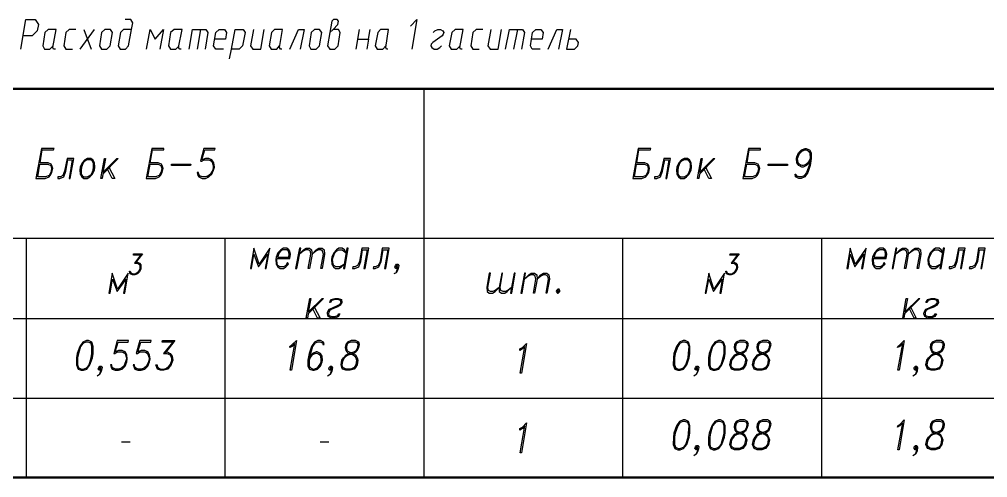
# Model space of a CAD drawing. Header units: millimetres. Extents: x 4241 to 6572, y 870 to 1291.
# Drawn here: x 5787.9 to 5885.3, y 1187.5 to 1233.6 of the extents above; entities that cross this region are included whole.
import ezdxf

# ---------------------------------------------------------------- set-up
doc = ezdxf.new("R2010")
doc.units = ezdxf.units.MM
doc.layers.add('PDF _0', color=7, linetype='Continuous')

msp = doc.modelspace()

# ---------------------------------------------------------------- linework, layer by layer
at = {"layer": 'PDF _0', "lineweight": 25}
for points in [[(5788.0763, 1230.6305), (5788.5843, 1233.6363), (5789.5157, 1233.6363), (5789.8543, 1233.1283), (5789.7273, 1232.4932), (5789.2193, 1231.9852), (5788.288, 1231.9852)], [(5799.2103, 1232.6202), (5798.406, 1232.6202), (5798.1096, 1232.3239), (5797.8556, 1230.9692), (5798.0673, 1230.6305), (5798.6176, 1230.6305), (5798.914, 1230.9692), (5799.2103, 1232.6202), (5799.3373, 1233.2976), (5799.1257, 1233.6363), (5798.5753, 1233.6363)], [(5819.15, 1232.3239), (5818.9384, 1230.9692), (5819.15, 1230.6305), (5819.658, 1230.6305), (5819.9967, 1230.9692), (5820.2084, 1232.3239), (5820.0391, 1232.6202), (5819.4887, 1232.6202), (5819.9544, 1233.1283), (5820.0391, 1233.4669), (5819.9121, 1233.6363), (5819.531, 1233.6363), (5819.3617, 1233.4669), (5819.15, 1232.3239), (5819.4887, 1232.6202)], [(5827.2783, 1232.9589), (5827.9133, 1233.6363), (5827.4053, 1230.6305)], [(5791.5477, 1230.6305), (5791.3784, 1230.6305), (5791.2937, 1230.7998), (5791.6324, 1232.6202), (5790.828, 1232.6202), (5790.4894, 1232.3239), (5790.2777, 1230.9692), (5790.447, 1230.6305), (5790.9974, 1230.6305), (5791.3361, 1230.9692)], [(5793.6221, 1232.6202), (5792.9448, 1232.6202), (5792.6061, 1232.3239), (5792.3944, 1230.9692), (5792.6061, 1230.6305), (5793.2835, 1230.6305)], [(5794.0455, 1230.6305), (5795.4849, 1232.6202)], [(5794.4265, 1232.6202), (5795.1462, 1230.6305)], [(5800.7344, 1230.6305), (5801.0731, 1232.6202), (5801.5811, 1231.6465), (5802.4278, 1232.6202), (5802.0468, 1230.6305)], [(5804.2058, 1230.6305), (5804.0788, 1230.6305), (5803.9518, 1230.7998), (5804.2905, 1232.6202), (5803.4862, 1232.6202), (5803.1475, 1232.3239), (5802.9358, 1230.9692), (5803.1475, 1230.6305), (5803.6555, 1230.6305), (5803.9942, 1230.9692)], [(5805.0102, 1230.6305), (5805.3489, 1232.6202), (5806.1532, 1232.6202), (5805.8146, 1230.6305)], [(5806.1532, 1232.6202), (5806.7036, 1232.6202), (5806.8729, 1232.3239), (5806.6189, 1230.6305)], [(5808.4817, 1230.6305), (5807.6773, 1230.6305), (5807.4656, 1230.9692), (5807.6773, 1232.3239), (5808.016, 1232.6202), (5808.5663, 1232.6202), (5808.778, 1232.3239), (5808.651, 1231.6465), (5807.5926, 1231.6465)], [(5809.0743, 1229.6568), (5809.286, 1230.6305), (5809.6247, 1232.6202), (5810.4291, 1232.6202), (5810.6407, 1232.3239), (5810.3867, 1230.9692), (5810.048, 1230.6305), (5809.286, 1230.6305)], [(5811.4874, 1232.6202), (5811.1911, 1230.9692), (5811.4028, 1230.6305), (5812.2071, 1230.6305), (5812.5458, 1232.6202)], [(5814.3239, 1230.6305), (5814.1969, 1230.6305), (5814.1122, 1230.7998), (5814.4085, 1232.6202), (5813.6042, 1232.6202), (5813.3078, 1232.3239), (5813.0538, 1230.9692), (5813.2655, 1230.6305), (5813.8158, 1230.6305), (5814.1122, 1230.9692)], [(5815.1282, 1230.6305), (5816.0173, 1232.6202), (5816.5676, 1232.6202), (5816.1866, 1230.6305)], [(5821.8171, 1230.6305), (5822.1558, 1232.6202)], [(5821.9865, 1231.6465), (5823.0448, 1231.6465), (5823.2142, 1232.6202)], [(5824.9922, 1230.6305), (5824.8652, 1230.6305), (5824.7806, 1230.7998), (5825.0769, 1232.6202), (5824.2725, 1232.6202), (5823.9762, 1232.3239), (5823.7222, 1230.9692), (5823.9339, 1230.6305), (5824.4842, 1230.6305), (5824.7806, 1230.9692)], [(5829.5644, 1232.3239), (5829.7337, 1232.4932), (5830.0301, 1232.6202), (5830.2841, 1232.6202), (5830.5381, 1232.4932), (5830.6228, 1232.3239), (5830.5804, 1232.1546), (5830.4534, 1231.9852), (5829.5221, 1231.3079), (5829.3527, 1231.1385), (5829.3104, 1230.9692), (5829.4374, 1230.7998), (5829.6491, 1230.6305), (5829.9454, 1230.6305), (5830.2417, 1230.7998), (5830.4111, 1230.9692)], [(5832.4855, 1230.6305), (5832.3161, 1230.6305), (5832.2315, 1230.7998), (5832.5702, 1232.6202), (5831.7658, 1232.6202), (5831.4271, 1232.3239), (5831.1731, 1230.9692), (5831.3848, 1230.6305), (5831.9351, 1230.6305), (5832.2738, 1230.9692)], [(5834.5599, 1232.6202), (5833.8825, 1232.6202), (5833.5439, 1232.3239), (5833.3322, 1230.9692), (5833.5439, 1230.6305), (5834.1789, 1230.6305)], [(5835.3643, 1232.6202), (5835.0679, 1230.9692), (5835.2796, 1230.6305), (5836.0839, 1230.6305), (5836.4226, 1232.6202)], [(5836.846, 1230.6305), (5837.227, 1232.6202), (5838.0313, 1232.6202), (5837.6503, 1230.6305)], [(5838.0313, 1232.6202), (5838.5394, 1232.6202), (5838.751, 1232.3239), (5838.4547, 1230.6305)], [(5840.3174, 1230.6305), (5839.5131, 1230.6305), (5839.3437, 1230.9692), (5839.5554, 1232.3239), (5839.8941, 1232.6202), (5840.4021, 1232.6202), (5840.6138, 1232.3239), (5840.5291, 1231.6465), (5839.4284, 1231.6465)], [(5841.1218, 1230.6305), (5842.0108, 1232.6202), (5842.5612, 1232.6202), (5842.1802, 1230.6305)], [(5843.3655, 1232.6202), (5842.9845, 1230.6305), (5843.7889, 1230.6305), (5844.1276, 1230.9692), (5844.1699, 1231.3079), (5843.9582, 1231.6465), (5843.1962, 1231.6465)], [(5823.0448, 1231.6465), (5822.8755, 1230.6305)], [(5807.3386, 1218.3534), (5807.0423, 1217.9301), (5806.6613, 1217.8031), (5806.3226, 1217.8031), (5806.0262, 1217.9301), (5805.9416, 1218.2264), (5805.8146, 1218.2264), (5805.8992, 1217.9301), (5805.9839, 1217.8031), (5806.3226, 1217.6337), (5806.6613, 1217.6337), (5806.9999, 1217.8031), (5807.2963, 1218.0571), (5807.4656, 1218.4804), (5807.5503, 1218.7768), (5807.508, 1219.2001), (5807.2963, 1219.4965), (5806.9999, 1219.6235), (5806.6613, 1219.6235), (5806.2802, 1219.4965), (5806.5766, 1220.5125), (5807.5926, 1220.5125), (5807.635, 1220.6395), (5806.4919, 1220.6395), (5806.1532, 1219.3694), (5806.2802, 1219.3694), (5806.5343, 1219.4965), (5806.9576, 1219.4965), (5807.2963, 1219.3694), (5807.4233, 1218.9461)], [(5867.4117, 1219.2001), (5867.1154, 1218.9461), (5866.7767, 1218.7768), (5866.6497, 1218.7768), (5866.3533, 1218.9461), (5866.1417, 1219.2001), (5866.0993, 1219.6235), (5866.1417, 1219.7928), (5866.311, 1220.2161), (5866.6073, 1220.5125), (5866.9884, 1220.6395), (5867.073, 1220.6395), (5867.4117, 1220.5125), (5867.581, 1220.2161), (5867.581, 1219.6235), (5867.4964, 1218.9461), (5867.2424, 1218.2264), (5866.946, 1217.8031), (5866.565, 1217.6337), (5866.3533, 1217.6337), (5866.0146, 1217.8031), (5865.9723, 1218.0571), (5866.057, 1218.0571), (5866.1417, 1217.8031)], [(5866.565, 1218.9461), (5866.2687, 1219.2001), (5866.2263, 1219.6235), (5866.2687, 1219.7928), (5866.438, 1220.2161), (5866.819, 1220.5125)], [(5866.2687, 1219.9198), (5866.565, 1220.3431), (5866.946, 1220.5125), (5867.073, 1220.5125), (5867.3694, 1220.3431), (5867.5387, 1219.9198)], [(5867.2, 1220.5125), (5867.454, 1220.2161), (5867.4964, 1219.6235), (5867.3694, 1218.9461), (5867.1154, 1218.2264), (5866.819, 1217.8031)], [(5867.4964, 1219.6235), (5867.2847, 1219.2001), (5866.9037, 1218.9461)], [(5796.9243, 1218.7768), (5797.5169, 1217.6337), (5797.2629, 1217.6337), (5796.7549, 1218.6498)], [(5807.0846, 1219.4965), (5807.381, 1219.2001), (5807.4233, 1218.7768), (5807.381, 1218.4804), (5807.1693, 1218.0571), (5806.7883, 1217.8031)], [(5856.955, 1218.7768), (5857.5477, 1217.6337), (5857.2937, 1217.6337), (5856.7857, 1218.6498)], [(5867.454, 1219.4965), (5867.1577, 1219.0731), (5866.7767, 1218.9461), (5866.692, 1218.9461), (5866.3533, 1219.0731), (5866.184, 1219.4965)], [(5806.1956, 1217.8031), (5805.9416, 1218.0571)], [(5866.946, 1217.9301), (5866.6073, 1217.8031), (5866.3533, 1217.8031), (5866.057, 1217.9301)], [(5800.2264, 1209.9288), (5799.422, 1209.9288), (5799.422, 1210.0558), (5800.311, 1210.0558), (5799.5913, 1209.1244)], [(5800.2264, 1210.0558), (5799.5067, 1209.1244), (5799.7607, 1209.1244), (5799.9724, 1209.0398), (5800.0994, 1208.7434)], [(5860.2148, 1209.9288), (5859.4104, 1209.9288), (5859.4528, 1210.0558), (5860.3418, 1210.0558), (5859.6221, 1209.1244)], [(5860.2571, 1210.0558), (5859.5374, 1209.1244), (5859.7491, 1209.1244), (5860.0031, 1209.0398), (5860.0878, 1208.7434)], [(5799.6337, 1209.2514), (5799.7607, 1209.2514), (5800.0147, 1209.1244), (5800.1417, 1208.9551), (5800.1417, 1208.6587), (5800.1417, 1208.5317), (5800.0147, 1208.2354), (5799.803, 1208.0237), (5799.549, 1207.9391), (5799.295, 1207.9391), (5799.0833, 1208.0237), (5799.041, 1208.1507), (5798.9987, 1208.3201), (5799.0833, 1208.3201), (5799.1257, 1208.1507), (5799.3373, 1208.0237), (5799.549, 1208.0237), (5799.8454, 1208.1507), (5800.057, 1208.4471)], [(5799.8454, 1209.1244), (5800.057, 1208.9551), (5800.057, 1208.6587), (5800.057, 1208.5317), (5799.93, 1208.2354), (5799.6337, 1208.0237)], [(5825.8389, 1208.1507), (5826.0506, 1208.7434), (5825.9236, 1208.5741), (5825.7966, 1208.5741), (5825.7119, 1208.7434), (5825.7543, 1208.8704), (5825.8813, 1208.9974), (5826.0083, 1208.9974), (5826.0929, 1208.8704), (5826.0083, 1208.4471), (5825.8389, 1208.1507), (5825.5849, 1208.0237)], [(5859.6221, 1209.2514), (5859.7914, 1209.2514), (5860.0031, 1209.1244), (5860.1301, 1208.9551), (5860.1724, 1208.6587), (5860.1301, 1208.5317), (5860.0031, 1208.2354), (5859.7914, 1208.0237), (5859.5374, 1207.9391), (5859.3258, 1207.9391), (5859.0717, 1208.0237), (5859.0294, 1208.1507), (5858.9871, 1208.3201), (5859.0717, 1208.3201), (5859.1141, 1208.1507), (5859.3258, 1208.0237), (5859.5798, 1208.0237), (5859.8338, 1208.1507), (5860.0454, 1208.4471)], [(5859.8338, 1209.1244), (5860.0454, 1208.9551), (5860.0878, 1208.6587), (5860.0454, 1208.5317), (5859.9184, 1208.2354), (5859.6644, 1208.0237)], [(5799.2527, 1208.0237), (5799.041, 1208.2354)], [(5825.9236, 1208.5741), (5826.0083, 1208.4471)], [(5859.2411, 1208.0237), (5859.0294, 1208.2354)], [(5819.9121, 1203.7479), (5820.0814, 1204.0019), (5820.1661, 1204.0019), (5820.0391, 1203.7479), (5819.658, 1203.5786), (5819.3194, 1203.5786), (5818.9807, 1203.7479), (5818.9384, 1204.0019), (5818.9384, 1204.1713), (5819.1077, 1204.4676), (5819.3617, 1204.5946), (5819.9967, 1204.8909), (5820.2507, 1205.0179)], [(5819.404, 1205.4413), (5819.2347, 1205.145), (5819.15, 1205.145), (5819.277, 1205.4413), (5819.658, 1205.5683), (5819.9967, 1205.5683), (5820.3354, 1205.4413), (5820.3777, 1205.145), (5820.2084, 1204.8909), (5819.9544, 1204.7216), (5819.3617, 1204.4676), (5819.1077, 1204.2983)], [(5820.2931, 1205.3143), (5819.9967, 1205.4413), (5819.658, 1205.4413), (5819.277, 1205.3143)], [(5820.1237, 1204.8909), (5820.2931, 1205.145), (5820.2084, 1205.4413)], [(5879.9005, 1203.7479), (5880.0698, 1204.0019), (5880.1968, 1204.0019), (5880.0275, 1203.7479), (5879.6465, 1203.5786), (5879.3078, 1203.5786), (5879.0114, 1203.7479), (5878.9268, 1204.0019), (5878.9691, 1204.1713), (5879.1384, 1204.4676), (5879.3924, 1204.5946), (5879.9851, 1204.8909), (5880.2391, 1205.0179)], [(5879.3924, 1205.4413), (5879.2654, 1205.145), (5879.1384, 1205.145), (5879.3078, 1205.4413), (5879.6465, 1205.5683), (5879.9851, 1205.5683), (5880.3238, 1205.4413), (5880.4085, 1205.145), (5880.2391, 1204.8909), (5879.9851, 1204.7216), (5879.3501, 1204.4676), (5879.0961, 1204.2983)], [(5880.2815, 1205.3143), (5879.9851, 1205.4413), (5879.6465, 1205.4413), (5879.2654, 1205.3143)], [(5880.1121, 1204.8909), (5880.2815, 1205.145), (5880.1968, 1205.4413)], [(5817.5836, 1204.7216), (5818.1763, 1203.5786), (5817.9223, 1203.5786), (5817.4143, 1204.5946)], [(5819.2347, 1204.4676), (5819.0654, 1204.1713), (5819.023, 1204.0019), (5819.1077, 1203.7479)], [(5877.5721, 1204.7216), (5878.1647, 1203.5786), (5877.9531, 1203.5786), (5877.445, 1204.5946)], [(5879.2231, 1204.4676), (5879.0538, 1204.1713), (5879.0538, 1204.0019), (5879.0961, 1203.7479)], [(5819.023, 1203.8749), (5819.3194, 1203.7479), (5819.658, 1203.7479), (5820.0391, 1203.8749)], [(5879.0114, 1203.8749), (5879.3501, 1203.7479), (5879.6888, 1203.7479), (5880.0275, 1203.8749)], [(5794.4265, 1201.1655), (5794.0878, 1200.7421), (5793.8762, 1200.0224), (5793.7915, 1199.5991), (5793.7915, 1198.8794), (5793.9185, 1198.4561)], [(5795.1885, 1201.0385), (5794.8499, 1201.1655), (5794.6382, 1201.1655), (5794.2572, 1201.0385)], [(5794.6382, 1198.4561), (5794.9345, 1198.8794), (5795.1462, 1199.5991), (5795.2309, 1200.0224), (5795.2309, 1200.7421), (5795.1039, 1201.1655)], [(5798.6176, 1199.0487), (5798.3213, 1198.6254), (5797.9403, 1198.4561), (5797.6016, 1198.4561), (5797.2629, 1198.6254), (5797.2206, 1198.8794), (5797.0936, 1198.8794), (5797.1783, 1198.6254), (5797.2629, 1198.4561), (5797.5593, 1198.3291), (5797.898, 1198.3291), (5798.279, 1198.4561), (5798.5753, 1198.7524), (5798.7447, 1199.1757), (5798.787, 1199.4721), (5798.7447, 1199.8954), (5798.5753, 1200.1918), (5798.279, 1200.3188), (5797.898, 1200.3188), (5797.5593, 1200.1918), (5797.8556, 1201.1655), (5798.8717, 1201.1655), (5798.914, 1201.3348), (5797.771, 1201.3348), (5797.4323, 1200.0224), (5797.5169, 1200.0224), (5797.771, 1200.1918), (5798.2366, 1200.1918), (5798.5753, 1200.0224), (5798.7023, 1199.5991)], [(5800.9037, 1199.0487), (5800.6074, 1198.6254), (5800.2264, 1198.4561), (5799.8877, 1198.4561), (5799.549, 1198.6254), (5799.5067, 1198.8794), (5799.3797, 1198.8794), (5799.4643, 1198.6254), (5799.549, 1198.4561), (5799.8454, 1198.3291), (5800.184, 1198.3291), (5800.565, 1198.4561), (5800.8614, 1198.7524), (5801.0307, 1199.1757), (5801.0731, 1199.4721), (5801.0307, 1199.8954), (5800.8614, 1200.1918), (5800.565, 1200.3188), (5800.184, 1200.3188), (5799.8454, 1200.1918), (5800.1417, 1201.1655), (5801.1577, 1201.1655), (5801.2001, 1201.3348), (5800.057, 1201.3348), (5799.676, 1200.0224), (5799.803, 1200.0224), (5800.057, 1200.1918), (5800.5227, 1200.1918), (5800.8191, 1200.0224), (5800.9884, 1199.5991)], [(5803.4438, 1201.1655), (5802.3008, 1201.1655), (5802.3431, 1201.3348), (5803.5708, 1201.3348), (5802.5548, 1200.0224)], [(5803.4862, 1201.3348), (5802.4278, 1200.0224), (5802.7665, 1200.0224), (5803.1051, 1199.8954), (5803.2745, 1199.4721)], [(5818.4303, 1201.1655), (5818.4727, 1200.9115), (5818.5997, 1200.9115), (5818.515, 1201.1655), (5818.2187, 1201.3348), (5817.9647, 1201.3348), (5817.626, 1201.1655), (5817.3296, 1200.7421), (5817.0756, 1200.0224), (5816.9486, 1199.3451), (5816.9486, 1198.7524), (5817.118, 1198.4561), (5817.4566, 1198.3291), (5817.5836, 1198.3291), (5817.9223, 1198.4561), (5818.2187, 1198.7524), (5818.388, 1199.1757), (5818.4303, 1199.3451), (5818.388, 1199.7684), (5818.2187, 1200.0224), (5817.88, 1200.1918), (5817.7953, 1200.1918), (5817.4143, 1200.0224), (5817.118, 1199.7684)], [(5817.7106, 1201.1655), (5817.4143, 1200.7421), (5817.2026, 1200.0224), (5817.0756, 1199.3451), (5817.0756, 1198.7524), (5817.372, 1198.4561)], [(5818.515, 1201.0385), (5818.1763, 1201.1655), (5817.9647, 1201.1655), (5817.5836, 1201.0385)], [(5821.0551, 1201.1655), (5820.8858, 1200.9115), (5820.8434, 1200.6151), (5820.8858, 1200.3188), (5821.0974, 1200.1918), (5821.5208, 1200.0224), (5821.7324, 1199.8954), (5821.9018, 1199.5991), (5821.9865, 1199.3451), (5821.9018, 1198.8794), (5821.7324, 1198.6254), (5821.6054, 1198.4561), (5821.2244, 1198.3291), (5820.7587, 1198.3291), (5820.4624, 1198.4561), (5820.3777, 1198.6254), (5820.2931, 1198.8794), (5820.3777, 1199.3451), (5820.5471, 1199.5991), (5820.8011, 1199.8954), (5821.0551, 1200.0224), (5821.5631, 1200.1918), (5821.8171, 1200.3188), (5821.9865, 1200.6151), (5822.0288, 1200.9115), (5821.9441, 1201.1655)], [(5822.0288, 1201.0385), (5821.7324, 1201.1655), (5821.2668, 1201.1655), (5820.8858, 1201.0385)], [(5854.4572, 1201.1655), (5854.1609, 1200.7421), (5853.9069, 1200.0224), (5853.8222, 1199.5991), (5853.8222, 1198.8794), (5853.9916, 1198.4561)], [(5855.2193, 1201.0385), (5854.9229, 1201.1655), (5854.6689, 1201.1655), (5854.3302, 1201.0385)], [(5854.6689, 1198.4561), (5854.9653, 1198.8794), (5855.2193, 1199.5991), (5855.2616, 1200.0224), (5855.3039, 1200.7421), (5855.1346, 1201.1655)], [(5858.0134, 1201.1655), (5857.6747, 1200.7421), (5857.463, 1200.0224), (5857.3784, 1199.5991), (5857.3784, 1198.8794), (5857.5054, 1198.4561)], [(5858.7754, 1201.0385), (5858.4367, 1201.1655), (5858.225, 1201.1655), (5857.844, 1201.0385)], [(5858.1827, 1198.4561), (5858.5214, 1198.8794), (5858.7331, 1199.5991), (5858.8177, 1200.0224), (5858.8177, 1200.7421), (5858.6907, 1201.1655)], [(5860.1724, 1201.1655), (5860.0031, 1200.9115), (5859.9608, 1200.6151), (5860.0031, 1200.3188), (5860.2148, 1200.1918), (5860.6381, 1200.0224), (5860.8498, 1199.8954), (5861.0191, 1199.5991), (5861.1038, 1199.3451), (5861.0191, 1198.8794), (5860.8498, 1198.6254), (5860.7228, 1198.4561), (5860.3418, 1198.3291), (5859.8761, 1198.3291), (5859.5798, 1198.4561), (5859.4951, 1198.6254), (5859.4104, 1198.8794), (5859.4951, 1199.3451), (5859.6644, 1199.5991), (5859.9184, 1199.8954), (5860.1724, 1200.0224), (5860.6805, 1200.1918), (5860.9345, 1200.3188), (5861.1038, 1200.6151), (5861.1461, 1200.9115), (5861.0615, 1201.1655)], [(5861.1885, 1201.0385), (5860.8498, 1201.1655), (5860.3841, 1201.1655), (5860.0454, 1201.0385)], [(5862.4585, 1201.1655), (5862.2892, 1200.9115), (5862.2469, 1200.6151), (5862.2892, 1200.3188), (5862.5009, 1200.1918), (5862.9242, 1200.0224), (5863.1359, 1199.8954), (5863.3052, 1199.5991), (5863.3899, 1199.3451), (5863.3052, 1198.8794), (5863.1359, 1198.6254), (5863.0089, 1198.4561), (5862.6279, 1198.3291), (5862.1622, 1198.3291), (5861.8658, 1198.4561), (5861.7812, 1198.6254), (5861.6965, 1198.8794), (5861.7812, 1199.3451), (5861.9505, 1199.5991), (5862.2045, 1199.8954), (5862.4585, 1200.0224), (5862.9665, 1200.1918), (5863.2206, 1200.3188), (5863.3899, 1200.6151), (5863.4322, 1200.9115), (5863.3476, 1201.1655)], [(5863.4746, 1201.0385), (5863.1359, 1201.1655), (5862.6702, 1201.1655), (5862.3315, 1201.0385)], [(5879.9005, 1201.1655), (5879.7311, 1200.9115), (5879.6888, 1200.6151), (5879.7311, 1200.3188), (5879.9428, 1200.1918), (5880.3661, 1200.0224), (5880.5778, 1199.8954), (5880.7472, 1199.5991), (5880.8318, 1199.3451), (5880.7472, 1198.8794), (5880.5778, 1198.6254), (5880.4508, 1198.4561), (5880.0698, 1198.3291), (5879.6465, 1198.3291), (5879.3078, 1198.4561), (5879.2231, 1198.6254), (5879.1384, 1198.8794), (5879.2231, 1199.3451), (5879.3924, 1199.5991), (5879.6888, 1199.8954), (5879.9428, 1200.0224), (5880.4085, 1200.1918), (5880.6625, 1200.3188), (5880.8318, 1200.6151), (5880.8742, 1200.9115), (5880.8318, 1201.1655)], [(5880.9165, 1201.0385), (5880.5778, 1201.1655), (5880.1121, 1201.1655), (5879.7735, 1201.0385)], [(5798.3636, 1200.1918), (5798.66, 1199.8954), (5798.7023, 1199.4721), (5798.6176, 1199.1757), (5798.4483, 1198.7524), (5798.0673, 1198.4561)], [(5800.6497, 1200.1918), (5800.9461, 1199.8954), (5800.9884, 1199.4721), (5800.9037, 1199.1757), (5800.7344, 1198.7524), (5800.3534, 1198.4561)], [(5802.5971, 1200.1918), (5802.8088, 1200.1918), (5803.1051, 1200.0224), (5803.3168, 1199.7684), (5803.3591, 1199.3451), (5803.3168, 1199.1757), (5803.1475, 1198.7524), (5802.8511, 1198.4561), (5802.4701, 1198.3291), (5802.1314, 1198.3291), (5801.8351, 1198.4561), (5801.7504, 1198.6254), (5801.6658, 1198.8794), (5801.7928, 1198.8794), (5801.8351, 1198.6254), (5802.1738, 1198.4561), (5802.5124, 1198.4561), (5802.8935, 1198.6254), (5803.1898, 1199.0487)], [(5802.8935, 1200.0224), (5803.1898, 1199.7684), (5803.2321, 1199.3451), (5803.1898, 1199.1757), (5803.0205, 1198.7524), (5802.6395, 1198.4561)], [(5818.3457, 1199.4721), (5818.1763, 1199.8954), (5817.88, 1200.0224), (5817.753, 1200.0224), (5817.372, 1199.8954), (5817.0756, 1199.4721)], [(5817.626, 1200.0224), (5817.245, 1199.7684), (5817.0756, 1199.3451)], [(5817.7106, 1198.4561), (5818.0917, 1198.7524), (5818.3033, 1199.1757), (5818.3033, 1199.3451), (5818.261, 1199.7684), (5817.9647, 1200.0224)], [(5793.8338, 1198.6254), (5794.1725, 1198.4561), (5794.3842, 1198.4561), (5794.7652, 1198.6254)], [(5795.9929, 1197.9057), (5796.2046, 1198.4561), (5796.0776, 1198.3291), (5795.9506, 1198.3291), (5795.8659, 1198.4561), (5795.9082, 1198.6254), (5796.0352, 1198.7524), (5796.1622, 1198.7524), (5796.2469, 1198.6254), (5796.1622, 1198.202), (5795.9929, 1197.9057), (5795.7389, 1197.7364)], [(5796.0776, 1198.3291), (5796.1622, 1198.202)], [(5797.4746, 1198.4561), (5797.1783, 1198.7524)], [(5799.7607, 1198.4561), (5799.4643, 1198.7524)], [(5802.0468, 1198.4561), (5801.7504, 1198.7524)], [(5816.991, 1199.0487), (5817.1603, 1198.6254), (5817.499, 1198.4561), (5817.5836, 1198.4561), (5817.9647, 1198.6254), (5818.261, 1199.0487)], [(5819.1924, 1197.9057), (5819.404, 1198.4561), (5819.277, 1198.3291), (5819.15, 1198.3291), (5819.0654, 1198.4561), (5819.1077, 1198.6254), (5819.2347, 1198.7524), (5819.3617, 1198.7524), (5819.4464, 1198.6254), (5819.3617, 1198.202), (5819.1924, 1197.9057), (5818.9384, 1197.7364)], [(5819.277, 1198.3291), (5819.3617, 1198.202)], [(5820.3777, 1198.7524), (5820.6741, 1198.4561)], [(5821.3514, 1198.4561), (5821.7748, 1198.7524)], [(5853.8646, 1198.6254), (5854.2032, 1198.4561), (5854.4149, 1198.4561), (5854.7959, 1198.6254)], [(5856.0236, 1197.9057), (5856.2776, 1198.4561), (5856.1083, 1198.3291), (5856.0236, 1198.3291), (5855.8966, 1198.4561), (5855.939, 1198.6254), (5856.066, 1198.7524), (5856.193, 1198.7524), (5856.2776, 1198.6254), (5856.193, 1198.202), (5856.0236, 1197.9057), (5855.7696, 1197.7364)], [(5856.1083, 1198.3291), (5856.193, 1198.202)], [(5857.4207, 1198.6254), (5857.7594, 1198.4561), (5857.971, 1198.4561), (5858.3521, 1198.6254)], [(5859.4951, 1198.7524), (5859.7914, 1198.4561)], [(5860.4688, 1198.4561), (5860.8921, 1198.7524)], [(5861.7812, 1198.7524), (5862.0775, 1198.4561)], [(5862.7549, 1198.4561), (5863.1782, 1198.7524)], [(5878.0801, 1197.9057), (5878.2917, 1198.4561), (5878.1224, 1198.3291), (5878.0377, 1198.3291), (5877.9531, 1198.4561), (5877.9531, 1198.6254), (5878.0801, 1198.7524), (5878.2071, 1198.7524), (5878.2917, 1198.6254), (5878.2494, 1198.202), (5878.0801, 1197.9057), (5877.8261, 1197.7364)], [(5878.1224, 1198.3291), (5878.2494, 1198.202)], [(5879.2231, 1198.7524), (5879.5195, 1198.4561)], [(5880.2391, 1198.4561), (5880.6202, 1198.7524)], [(5854.4572, 1193.1642), (5854.1609, 1192.7409), (5853.9069, 1192.0212), (5853.8222, 1191.5978), (5853.8222, 1190.8781), (5853.9916, 1190.4548)], [(5855.2193, 1193.0372), (5854.9229, 1193.1642), (5854.6689, 1193.1642), (5854.3302, 1193.0372)], [(5854.6689, 1190.4548), (5854.9653, 1190.8781), (5855.2193, 1191.5978), (5855.2616, 1192.0212), (5855.3039, 1192.7409), (5855.1346, 1193.1642)], [(5858.0134, 1193.1642), (5857.6747, 1192.7409), (5857.463, 1192.0212), (5857.3784, 1191.5978), (5857.3784, 1190.8781), (5857.5054, 1190.4548)], [(5858.7754, 1193.0372), (5858.4367, 1193.1642), (5858.225, 1193.1642), (5857.844, 1193.0372)], [(5858.1827, 1190.4548), (5858.5214, 1190.8781), (5858.7331, 1191.5978), (5858.8177, 1192.0212), (5858.8177, 1192.7409), (5858.6907, 1193.1642)], [(5860.1724, 1193.1642), (5860.0031, 1192.9102), (5859.9608, 1192.6139), (5860.0031, 1192.3175), (5860.2148, 1192.1905), (5860.6381, 1192.0212), (5860.8498, 1191.8942), (5861.0191, 1191.5978), (5861.1038, 1191.3438), (5861.0191, 1190.8781), (5860.8498, 1190.6241), (5860.7228, 1190.4548), (5860.3418, 1190.3278), (5859.8761, 1190.3278), (5859.5798, 1190.4548), (5859.4951, 1190.6241), (5859.4104, 1190.8781), (5859.4951, 1191.3438), (5859.6644, 1191.5978), (5859.9184, 1191.8942), (5860.1724, 1192.0212), (5860.6805, 1192.1905), (5860.9345, 1192.3175), (5861.1038, 1192.6139), (5861.1461, 1192.9102), (5861.0615, 1193.1642)], [(5861.1885, 1193.0372), (5860.8498, 1193.1642), (5860.3841, 1193.1642), (5860.0454, 1193.0372)], [(5862.4585, 1193.1642), (5862.2892, 1192.9102), (5862.2469, 1192.6139), (5862.2892, 1192.3175), (5862.5009, 1192.1905), (5862.9242, 1192.0212), (5863.1359, 1191.8942), (5863.3052, 1191.5978), (5863.3899, 1191.3438), (5863.3052, 1190.8781), (5863.1359, 1190.6241), (5863.0089, 1190.4548), (5862.6279, 1190.3278), (5862.1622, 1190.3278), (5861.8658, 1190.4548), (5861.7812, 1190.6241), (5861.6965, 1190.8781), (5861.7812, 1191.3438), (5861.9505, 1191.5978), (5862.2045, 1191.8942), (5862.4585, 1192.0212), (5862.9665, 1192.1905), (5863.2206, 1192.3175), (5863.3899, 1192.6139), (5863.4322, 1192.9102), (5863.3476, 1193.1642)], [(5863.4746, 1193.0372), (5863.1359, 1193.1642), (5862.6702, 1193.1642), (5862.3315, 1193.0372)], [(5879.9005, 1193.1642), (5879.7311, 1192.9102), (5879.6888, 1192.6139), (5879.7311, 1192.3175), (5879.9428, 1192.1905), (5880.3661, 1192.0212), (5880.5778, 1191.8942), (5880.7472, 1191.5978), (5880.8318, 1191.3438), (5880.7472, 1190.8781), (5880.5778, 1190.6241), (5880.4508, 1190.4548), (5880.0698, 1190.3278), (5879.6465, 1190.3278), (5879.3078, 1190.4548), (5879.2231, 1190.6241), (5879.1384, 1190.8781), (5879.2231, 1191.3438), (5879.3924, 1191.5978), (5879.6888, 1191.8942), (5879.9428, 1192.0212), (5880.4085, 1192.1905), (5880.6625, 1192.3175), (5880.8318, 1192.6139), (5880.8742, 1192.9102), (5880.8318, 1193.1642)], [(5880.9165, 1193.0372), (5880.5778, 1193.1642), (5880.1121, 1193.1642), (5879.7735, 1193.0372)], [(5798.1943, 1191.1321), (5799.0833, 1191.1321)], [(5818.1763, 1191.1321), (5819.0654, 1191.1321)], [(5853.8646, 1190.6241), (5854.2032, 1190.4548), (5854.4149, 1190.4548), (5854.7959, 1190.6241)], [(5856.0236, 1189.9044), (5856.2776, 1190.4548), (5856.1083, 1190.3278), (5856.0236, 1190.3278), (5855.8966, 1190.4548), (5855.939, 1190.6241), (5856.066, 1190.7511), (5856.193, 1190.7511), (5856.2776, 1190.6241), (5856.193, 1190.2008), (5856.0236, 1189.9044), (5855.7696, 1189.7351)], [(5857.4207, 1190.6241), (5857.7594, 1190.4548), (5857.971, 1190.4548), (5858.3521, 1190.6241)], [(5859.4951, 1190.7511), (5859.7914, 1190.4548)], [(5860.4688, 1190.4548), (5860.8921, 1190.7511)], [(5861.7812, 1190.7511), (5862.0775, 1190.4548)], [(5862.7549, 1190.4548), (5863.1782, 1190.7511)], [(5878.0801, 1189.9044), (5878.2917, 1190.4548), (5878.1224, 1190.3278), (5878.0377, 1190.3278), (5877.9531, 1190.4548), (5877.9531, 1190.6241), (5878.0801, 1190.7511), (5878.2071, 1190.7511), (5878.2917, 1190.6241), (5878.2494, 1190.2008), (5878.0801, 1189.9044), (5877.8261, 1189.7351)], [(5879.2231, 1190.7511), (5879.5195, 1190.4548)], [(5880.2391, 1190.4548), (5880.6202, 1190.7511)], [(5856.1083, 1190.3278), (5856.193, 1190.2008)], [(5878.1224, 1190.3278), (5878.2494, 1190.2008)]]:
    msp.add_lwpolyline(points, dxfattribs=at)
for points in [[(5796.7126, 1230.6305), (5797.0513, 1230.9692), (5797.3053, 1232.3239), (5797.0936, 1232.6202), (5796.5432, 1232.6202), (5796.2046, 1232.3239), (5795.9929, 1230.9692), (5796.2046, 1230.6305)], [(5817.7953, 1230.6305), (5818.134, 1230.9692), (5818.3457, 1232.3239), (5818.134, 1232.6202), (5817.626, 1232.6202), (5817.2873, 1232.3239), (5817.0756, 1230.9692), (5817.245, 1230.6305)], [(5790.2354, 1220.5125), (5791.3784, 1220.5125), (5791.4207, 1220.6395), (5790.1507, 1220.6395), (5789.6003, 1217.6337), (5790.5317, 1217.6337), (5790.9127, 1217.8031), (5791.0397, 1217.9301), (5791.2091, 1218.2264), (5791.2937, 1218.6498), (5791.2091, 1218.9461), (5791.1244, 1219.0731), (5790.828, 1219.2001), (5790.0237, 1219.2001)], [(5801.3271, 1220.5125), (5802.4701, 1220.5125), (5802.4701, 1220.6395), (5801.2424, 1220.6395), (5800.6921, 1217.6337), (5801.6234, 1217.6337), (5802.0044, 1217.8031), (5802.1314, 1217.9301), (5802.3008, 1218.2264), (5802.3854, 1218.6498), (5802.3008, 1218.9461), (5802.2161, 1219.0731), (5801.8774, 1219.2001), (5801.0731, 1219.2001)], [(5850.2661, 1220.5125), (5851.4091, 1220.5125), (5851.4515, 1220.6395), (5850.1814, 1220.6395), (5849.6311, 1217.6337), (5850.5624, 1217.6337), (5850.9435, 1217.8031), (5851.0705, 1217.9301), (5851.2398, 1218.2264), (5851.3245, 1218.6498), (5851.2398, 1218.9461), (5851.1551, 1219.0731), (5850.8588, 1219.2001), (5850.0544, 1219.2001)], [(5861.3578, 1220.5125), (5862.5009, 1220.5125), (5862.5009, 1220.6395), (5861.2732, 1220.6395), (5860.7228, 1217.6337), (5861.6542, 1217.6337), (5862.0352, 1217.8031), (5862.1622, 1217.9301), (5862.3315, 1218.2264), (5862.4162, 1218.6498), (5862.3315, 1218.9461), (5862.2469, 1219.0731), (5861.9082, 1219.2001), (5861.1461, 1219.2001)], [(5792.9448, 1217.6337), (5793.0295, 1217.6337), (5793.4105, 1219.6235), (5792.7331, 1219.6235), (5792.4791, 1218.3534), (5792.3098, 1217.9301), (5792.0558, 1217.8031), (5791.8017, 1217.8031), (5791.8017, 1217.6337), (5792.0134, 1217.6337), (5792.3944, 1217.8031), (5792.6061, 1218.3534), (5792.8178, 1219.4965), (5793.2411, 1219.4965)], [(5794.7652, 1219.6235), (5794.5112, 1219.4965), (5794.2572, 1219.2001), (5794.0455, 1218.7768), (5794.0032, 1218.4804), (5794.0455, 1218.0571), (5794.2148, 1217.8031), (5794.4265, 1217.6337), (5794.7652, 1217.6337), (5795.0192, 1217.8031), (5795.2732, 1218.0571), (5795.4849, 1218.4804), (5795.5272, 1218.7768), (5795.4849, 1219.2001), (5795.3155, 1219.4965), (5795.1039, 1219.6235)], [(5796.3316, 1218.2264), (5797.7286, 1219.6235), (5797.8556, 1219.6235), (5796.3316, 1218.0571), (5796.2469, 1217.6337), (5796.1199, 1217.6337), (5796.5009, 1219.6235), (5796.5856, 1219.6235)], [(5852.9755, 1217.6337), (5853.0602, 1217.6337), (5853.4412, 1219.6235), (5852.7639, 1219.6235), (5852.5098, 1218.3534), (5852.3405, 1217.9301), (5852.0865, 1217.8031), (5851.8325, 1217.8031), (5851.8325, 1217.6337), (5852.0442, 1217.6337), (5852.4252, 1217.8031), (5852.6369, 1218.3534), (5852.8485, 1219.4965), (5853.2719, 1219.4965)], [(5854.7959, 1219.6235), (5854.5419, 1219.4965), (5854.2879, 1219.2001), (5854.0762, 1218.7768), (5854.0339, 1218.4804), (5854.0762, 1218.0571), (5854.2456, 1217.8031), (5854.4572, 1217.6337), (5854.7959, 1217.6337), (5855.0499, 1217.8031), (5855.3039, 1218.0571), (5855.5156, 1218.4804), (5855.558, 1218.7768), (5855.5156, 1219.2001), (5855.3463, 1219.4965), (5855.1346, 1219.6235)], [(5856.3623, 1218.2264), (5857.7594, 1219.6235), (5857.8864, 1219.6235), (5856.3623, 1218.0571), (5856.2776, 1217.6337), (5856.1506, 1217.6337), (5856.5317, 1219.6235), (5856.6163, 1219.6235)], [(5789.9813, 1219.0731), (5790.7857, 1219.0731), (5791.0821, 1218.9461), (5791.1667, 1218.6498), (5791.0821, 1218.2264), (5790.9127, 1217.9301), (5790.574, 1217.8031), (5789.7697, 1217.8031)], [(5794.7652, 1219.4965), (5794.5112, 1219.3694), (5794.3418, 1219.2001), (5794.1725, 1218.7768), (5794.1302, 1218.4804), (5794.1302, 1218.0571), (5794.2572, 1217.9301), (5794.4265, 1217.8031), (5794.7652, 1217.8031), (5795.0192, 1217.9301), (5795.1885, 1218.0571), (5795.3579, 1218.4804), (5795.4002, 1218.7768), (5795.4002, 1219.2001), (5795.2732, 1219.3694), (5795.1039, 1219.4965)], [(5801.0731, 1219.0731), (5801.8774, 1219.0731), (5802.1738, 1218.9461), (5802.2584, 1218.6498), (5802.1738, 1218.2264), (5802.0044, 1217.9301), (5801.6234, 1217.8031), (5800.8614, 1217.8031)], [(5805.1372, 1218.9461), (5803.2321, 1218.9461), (5803.2321, 1219.0731), (5805.1795, 1219.0731)], [(5850.0121, 1219.0731), (5850.8165, 1219.0731), (5851.1128, 1218.9461), (5851.1975, 1218.6498), (5851.1128, 1218.2264), (5850.9435, 1217.9301), (5850.6048, 1217.8031), (5849.8004, 1217.8031)], [(5854.7959, 1219.4965), (5854.5419, 1219.3694), (5854.3726, 1219.2001), (5854.2032, 1218.7768), (5854.1609, 1218.4804), (5854.1609, 1218.0571), (5854.2879, 1217.9301), (5854.4572, 1217.8031), (5854.7959, 1217.8031), (5855.0499, 1217.9301), (5855.2193, 1218.0571), (5855.3886, 1218.4804), (5855.4309, 1218.7768), (5855.4309, 1219.2001), (5855.3039, 1219.3694), (5855.1346, 1219.4965)], [(5861.1038, 1219.0731), (5861.9082, 1219.0731), (5862.2045, 1218.9461), (5862.2892, 1218.6498), (5862.2045, 1218.2264), (5862.0352, 1217.9301), (5861.6542, 1217.8031), (5860.8921, 1217.8031)], [(5865.2103, 1218.9461), (5863.2629, 1218.9461), (5863.2629, 1219.0731), (5865.2103, 1219.0731)], [(5811.1911, 1208.5741), (5811.2758, 1208.5741), (5811.5298, 1210.0135), (5811.9954, 1208.7434), (5812.9268, 1210.0135), (5812.6728, 1208.5741), (5812.7575, 1208.5741), (5813.1385, 1210.6061), (5812.0378, 1208.9974), (5811.5298, 1210.6061)], [(5813.8582, 1209.5901), (5815.1282, 1209.5901), (5815.2129, 1210.0135), (5815.1282, 1210.3098), (5815.0436, 1210.4368), (5814.8319, 1210.6061), (5814.4932, 1210.6061), (5814.2392, 1210.4368), (5813.9428, 1210.1405), (5813.7735, 1209.7171), (5813.7312, 1209.4631), (5813.7735, 1208.9974), (5813.9428, 1208.7434), (5814.1545, 1208.5741), (5814.4932, 1208.5741), (5814.7472, 1208.7434), (5815.0012, 1208.9974), (5814.9165, 1209.1668), (5814.7472, 1208.8704), (5814.4932, 1208.7434), (5814.1545, 1208.7434), (5813.9428, 1208.8704), (5813.8582, 1208.9974), (5813.8158, 1209.4631)], [(5815.0436, 1209.7171), (5815.0859, 1210.0135), (5815.0012, 1210.3098), (5814.8319, 1210.4368), (5814.4509, 1210.4368), (5814.1969, 1210.3098), (5814.0699, 1210.1405), (5813.9005, 1209.7171)], [(5815.8479, 1208.5741), (5816.2289, 1210.6061), (5816.1019, 1210.6061), (5815.7209, 1208.5741)], [(5817.118, 1208.5741), (5816.991, 1208.5741), (5817.245, 1210.0135), (5817.2026, 1210.3098), (5816.991, 1210.4368), (5816.7369, 1210.4368), (5816.4829, 1210.3098), (5816.1019, 1210.0135), (5816.5253, 1210.4368), (5816.7793, 1210.6061), (5817.118, 1210.6061), (5817.3296, 1210.4368), (5817.372, 1210.0135)], [(5818.388, 1208.5741), (5818.261, 1208.5741), (5818.515, 1210.0135), (5818.4303, 1210.3098), (5818.261, 1210.4368), (5818.007, 1210.4368), (5817.753, 1210.3098), (5817.372, 1210.0135), (5817.7953, 1210.4368), (5818.0493, 1210.6061), (5818.388, 1210.6061), (5818.5997, 1210.4368), (5818.642, 1210.0135)], [(5820.6317, 1208.9974), (5820.1237, 1208.7434), (5819.785, 1208.7434), (5819.5734, 1208.8704), (5819.4887, 1208.9974), (5819.4464, 1209.4631), (5819.4887, 1209.7171), (5819.658, 1210.1405), (5819.8274, 1210.3098), (5820.0814, 1210.4368), (5820.4201, 1210.4368), (5820.8011, 1210.1405), (5820.6317, 1210.4368), (5820.4201, 1210.6061), (5820.0814, 1210.6061), (5819.8274, 1210.4368), (5819.5734, 1210.1405), (5819.3617, 1209.7171), (5819.3194, 1209.4631), (5819.3617, 1208.9974), (5819.531, 1208.7434), (5819.7427, 1208.5741), (5820.0814, 1208.5741), (5820.3354, 1208.7434)], [(5820.6741, 1208.5741), (5821.0128, 1210.6061), (5820.8858, 1210.6061), (5820.5471, 1208.5741)], [(5822.5791, 1208.5741), (5822.7061, 1208.5741), (5823.0872, 1210.6061), (5822.3675, 1210.6061), (5822.1558, 1209.2938), (5821.9441, 1208.8704), (5821.6901, 1208.7434), (5821.4784, 1208.7434), (5821.4361, 1208.5741), (5821.6901, 1208.5741), (5822.0711, 1208.7434), (5822.2828, 1209.2938), (5822.4521, 1210.4368), (5822.9178, 1210.4368)], [(5824.6536, 1208.5741), (5824.7806, 1208.5741), (5825.1192, 1210.6061), (5824.4419, 1210.6061), (5824.2302, 1209.2938), (5824.0185, 1208.8704), (5823.7645, 1208.7434), (5823.5528, 1208.7434), (5823.5105, 1208.5741), (5823.7222, 1208.5741), (5824.1032, 1208.7434), (5824.3149, 1209.2938), (5824.5265, 1210.4368), (5824.9922, 1210.4368)], [(5871.1795, 1208.5741), (5871.3065, 1208.5741), (5871.5182, 1210.0135), (5871.9839, 1208.7434), (5872.9152, 1210.0135), (5872.6612, 1208.5741), (5872.7882, 1208.5741), (5873.1269, 1210.6061), (5872.0262, 1208.9974), (5871.5182, 1210.6061)], [(5873.8466, 1209.5901), (5875.1166, 1209.5901), (5875.2013, 1210.0135), (5875.1166, 1210.3098), (5875.032, 1210.4368), (5874.8203, 1210.6061), (5874.4816, 1210.6061), (5874.2276, 1210.4368), (5873.9736, 1210.1405), (5873.7619, 1209.7171), (5873.7196, 1209.4631), (5873.7619, 1208.9974), (5873.9313, 1208.7434), (5874.1429, 1208.5741), (5874.4816, 1208.5741), (5874.7356, 1208.7434), (5875.032, 1208.9974), (5874.9473, 1209.1668), (5874.778, 1208.8704), (5874.5239, 1208.7434), (5874.1853, 1208.7434), (5873.9736, 1208.8704), (5873.8889, 1208.9974), (5873.8466, 1209.4631)], [(5875.032, 1209.7171), (5875.0743, 1210.0135), (5875.032, 1210.3098), (5874.8203, 1210.4368), (5874.4816, 1210.4368), (5874.2276, 1210.3098), (5874.0583, 1210.1405), (5873.8889, 1209.7171)], [(5875.8363, 1208.5741), (5876.2173, 1210.6061), (5876.0903, 1210.6061), (5875.7517, 1208.5741)], [(5877.1064, 1208.5741), (5876.9794, 1208.5741), (5877.2334, 1210.0135), (5877.191, 1210.3098), (5876.9794, 1210.4368), (5876.7677, 1210.4368), (5876.5137, 1210.3098), (5876.0903, 1210.0135), (5876.5137, 1210.4368), (5876.7677, 1210.6061), (5877.1064, 1210.6061), (5877.318, 1210.4368), (5877.3604, 1210.0135)], [(5878.3764, 1208.5741), (5878.2494, 1208.5741), (5878.5034, 1210.0135), (5878.4611, 1210.3098), (5878.2494, 1210.4368), (5877.9954, 1210.4368), (5877.7414, 1210.3098), (5877.3604, 1210.0135), (5877.7837, 1210.4368), (5878.0377, 1210.6061), (5878.3764, 1210.6061), (5878.5881, 1210.4368), (5878.6304, 1210.0135)], [(5880.6202, 1208.9974), (5880.1121, 1208.7434), (5879.7735, 1208.7434), (5879.5618, 1208.8704), (5879.4771, 1208.9974), (5879.4348, 1209.4631), (5879.4771, 1209.7171), (5879.6888, 1210.1405), (5879.8158, 1210.3098), (5880.0698, 1210.4368), (5880.4085, 1210.4368), (5880.8318, 1210.1405), (5880.6625, 1210.4368), (5880.4508, 1210.6061), (5880.1121, 1210.6061), (5879.8581, 1210.4368), (5879.5618, 1210.1405), (5879.3924, 1209.7171), (5879.3078, 1209.4631), (5879.3501, 1208.9974), (5879.5195, 1208.7434), (5879.7311, 1208.5741), (5880.0698, 1208.5741), (5880.3238, 1208.7434)], [(5880.6625, 1208.5741), (5881.0012, 1210.6061), (5880.8742, 1210.6061), (5880.5355, 1208.5741)], [(5882.6099, 1208.5741), (5882.6946, 1208.5741), (5883.0756, 1210.6061), (5882.3982, 1210.6061), (5882.1442, 1209.2938), (5881.9749, 1208.8704), (5881.7209, 1208.7434), (5881.4669, 1208.7434), (5881.4669, 1208.5741), (5881.6785, 1208.5741), (5882.0595, 1208.7434), (5882.2712, 1209.2938), (5882.4829, 1210.4368), (5882.9062, 1210.4368)], [(5884.642, 1208.5741), (5884.769, 1208.5741), (5885.1076, 1210.6061), (5884.4303, 1210.6061), (5884.2186, 1209.2938), (5884.0069, 1208.8704), (5883.7529, 1208.7434), (5883.5413, 1208.7434), (5883.4989, 1208.5741), (5883.7529, 1208.5741), (5884.0916, 1208.7434), (5884.3456, 1209.2938), (5884.515, 1210.4368), (5884.9806, 1210.4368)], [(5796.9243, 1206.0763), (5797.0513, 1206.0763), (5797.3053, 1207.5157), (5797.771, 1206.2457), (5798.66, 1207.5157), (5798.406, 1206.0763), (5798.533, 1206.0763), (5798.8717, 1208.1084), (5797.8133, 1206.4997), (5797.2629, 1208.1084)], [(5825.8389, 1208.8704), (5825.8389, 1208.7434), (5825.9236, 1208.7434), (5825.9659, 1208.8704)], [(5836.211, 1206.669), (5835.7876, 1206.3727), (5835.5336, 1206.2457), (5835.3219, 1206.2457), (5835.1102, 1206.3727), (5835.0679, 1206.669), (5835.3219, 1208.1084), (5835.1949, 1208.1084), (5834.9409, 1206.669), (5834.9832, 1206.2457), (5835.1949, 1206.0763), (5835.5336, 1206.0763), (5835.7876, 1206.2457), (5836.211, 1206.669), (5836.211, 1206.2457), (5836.4226, 1206.0763), (5836.7613, 1206.0763), (5837.0153, 1206.2457), (5837.4387, 1206.669), (5837.354, 1206.0763), (5837.481, 1206.0763), (5837.8197, 1208.1084), (5837.6927, 1208.1084), (5837.4387, 1206.669), (5837.0576, 1206.3727), (5836.8036, 1206.2457), (5836.592, 1206.2457), (5836.3803, 1206.3727), (5836.2956, 1206.669), (5836.5496, 1208.1084), (5836.465, 1208.1084)], [(5838.497, 1206.0763), (5838.8357, 1208.1084), (5838.751, 1208.1084), (5838.37, 1206.0763)], [(5839.7671, 1206.0763), (5839.6401, 1206.0763), (5839.8941, 1207.5157), (5839.8094, 1207.812), (5839.6401, 1207.9391), (5839.3861, 1207.9391), (5839.1321, 1207.812), (5838.751, 1207.5157), (5839.1744, 1207.9391), (5839.4284, 1208.1084), (5839.7671, 1208.1084), (5839.9787, 1207.9391), (5840.0211, 1207.5157)], [(5840.9948, 1206.0763), (5840.9101, 1206.0763), (5841.1641, 1207.5157), (5841.0795, 1207.812), (5840.8678, 1207.9391), (5840.6561, 1207.9391), (5840.4021, 1207.812), (5840.0211, 1207.5157), (5840.4021, 1207.9391), (5840.6561, 1208.1084), (5840.9948, 1208.1084), (5841.2065, 1207.9391), (5841.2488, 1207.5157)], [(5856.9127, 1206.0763), (5857.0397, 1206.0763), (5857.2937, 1207.5157), (5857.7594, 1206.2457), (5858.6484, 1207.5157), (5858.3944, 1206.0763), (5858.5214, 1206.0763), (5858.8601, 1208.1084), (5857.8017, 1206.4997), (5857.2937, 1208.1084)], [(5842.0955, 1206.4997), (5841.9685, 1206.3727), (5841.9261, 1206.2457), (5842.0532, 1206.0763), (5842.1378, 1206.0763), (5842.3072, 1206.2457), (5842.3072, 1206.3727), (5842.2225, 1206.4997)], [(5842.0955, 1206.3727), (5842.0532, 1206.2457), (5842.1802, 1206.2457), (5842.1802, 1206.3727)], [(5816.991, 1204.1713), (5818.388, 1205.5683), (5818.515, 1205.5683), (5816.991, 1204.0019), (5816.9063, 1203.5786), (5816.7793, 1203.5786), (5817.1603, 1205.5683), (5817.245, 1205.5683)], [(5877.0217, 1204.1713), (5878.4187, 1205.5683), (5878.5034, 1205.5683), (5876.9794, 1204.0019), (5876.8947, 1203.5786), (5876.81, 1203.5786), (5877.1487, 1205.5683), (5877.2757, 1205.5683)], [(5794.6805, 1201.3348), (5794.2995, 1201.1655), (5794.0032, 1200.7421), (5793.7491, 1200.0224), (5793.6645, 1199.5991), (5793.6645, 1198.8794), (5793.8338, 1198.4561), (5794.1302, 1198.3291), (5794.3842, 1198.3291), (5794.7228, 1198.4561), (5795.0192, 1198.8794), (5795.2732, 1199.5991), (5795.3579, 1200.0224), (5795.3579, 1200.7421), (5795.2309, 1201.1655), (5794.8922, 1201.3348)], [(5815.2976, 1198.3291), (5815.1706, 1198.3291), (5815.6362, 1201.0385), (5815.3822, 1200.7421), (5815.1282, 1200.6151), (5815.1282, 1200.7421), (5815.3822, 1200.9115), (5815.8056, 1201.3348)], [(5821.3091, 1201.3348), (5820.9281, 1201.1655), (5820.7587, 1200.9115), (5820.7164, 1200.6151), (5820.7587, 1200.3188), (5820.8858, 1200.1918), (5821.0551, 1200.0224), (5821.5208, 1199.8954), (5821.6901, 1199.7684), (5821.7748, 1199.5991), (5821.8595, 1199.3451), (5821.7748, 1198.8794), (5821.6054, 1198.6254), (5821.2668, 1198.4561), (5820.8011, 1198.4561), (5820.4624, 1198.6254), (5820.4201, 1198.8794), (5820.5047, 1199.3451), (5820.6317, 1199.5991), (5820.8011, 1199.7684), (5821.0551, 1199.8954), (5821.5208, 1200.0224), (5821.7748, 1200.1918), (5821.9018, 1200.3188), (5822.0711, 1200.6151), (5822.1558, 1200.9115), (5822.0711, 1201.1655), (5821.7324, 1201.3348)], [(5854.7113, 1201.3348), (5854.3302, 1201.1655), (5854.0339, 1200.7421), (5853.7799, 1200.0224), (5853.7376, 1199.5991), (5853.6952, 1198.8794), (5853.8646, 1198.4561), (5854.1609, 1198.3291), (5854.4149, 1198.3291), (5854.7536, 1198.4561), (5855.0923, 1198.8794), (5855.3039, 1199.5991), (5855.3886, 1200.0224), (5855.3886, 1200.7421), (5855.2616, 1201.1655), (5854.9229, 1201.3348)], [(5858.2674, 1201.3348), (5857.8864, 1201.1655), (5857.59, 1200.7421), (5857.336, 1200.0224), (5857.2513, 1199.5991), (5857.2513, 1198.8794), (5857.4207, 1198.4561), (5857.717, 1198.3291), (5857.9287, 1198.3291), (5858.3097, 1198.4561), (5858.6061, 1198.8794), (5858.8601, 1199.5991), (5858.9447, 1200.0224), (5858.9447, 1200.7421), (5858.7754, 1201.1655), (5858.4791, 1201.3348)], [(5860.4265, 1201.3348), (5860.0454, 1201.1655), (5859.8761, 1200.9115), (5859.8338, 1200.6151), (5859.9184, 1200.3188), (5860.0031, 1200.1918), (5860.1724, 1200.0224), (5860.6381, 1199.8954), (5860.8075, 1199.7684), (5860.9345, 1199.5991), (5860.9768, 1199.3451), (5860.8921, 1198.8794), (5860.7228, 1198.6254), (5860.3841, 1198.4561), (5859.9184, 1198.4561), (5859.5798, 1198.6254), (5859.5374, 1198.8794), (5859.6221, 1199.3451), (5859.7914, 1199.5991), (5859.9184, 1199.7684), (5860.1724, 1199.8954), (5860.6381, 1200.0224), (5860.8921, 1200.1918), (5861.0615, 1200.3188), (5861.1885, 1200.6151), (5861.2732, 1200.9115), (5861.1885, 1201.1655), (5860.8921, 1201.3348)], [(5862.7125, 1201.3348), (5862.3315, 1201.1655), (5862.1622, 1200.9115), (5862.1198, 1200.6151), (5862.2045, 1200.3188), (5862.2892, 1200.1918), (5862.4585, 1200.0224), (5862.9242, 1199.8954), (5863.0935, 1199.7684), (5863.2206, 1199.5991), (5863.2629, 1199.3451), (5863.1782, 1198.8794), (5863.0089, 1198.6254), (5862.6702, 1198.4561), (5862.2045, 1198.4561), (5861.8658, 1198.6254), (5861.8235, 1198.8794), (5861.9082, 1199.3451), (5862.0775, 1199.5991), (5862.2045, 1199.7684), (5862.4585, 1199.8954), (5862.9242, 1200.0224), (5863.1782, 1200.1918), (5863.3476, 1200.3188), (5863.4746, 1200.6151), (5863.5592, 1200.9115), (5863.4746, 1201.1655), (5863.1782, 1201.3348)], [(5876.429, 1198.3291), (5876.302, 1198.3291), (5876.81, 1201.0385), (5876.5137, 1200.7421), (5876.2597, 1200.6151), (5876.302, 1200.7421), (5876.556, 1200.9115), (5876.937, 1201.3348)], [(5880.1545, 1201.3348), (5879.7735, 1201.1655), (5879.6041, 1200.9115), (5879.5618, 1200.6151), (5879.6465, 1200.3188), (5879.7311, 1200.1918), (5879.9428, 1200.0224), (5880.3661, 1199.8954), (5880.5778, 1199.7684), (5880.6625, 1199.5991), (5880.7048, 1199.3451), (5880.6202, 1198.8794), (5880.4932, 1198.6254), (5880.1121, 1198.4561), (5879.6465, 1198.4561), (5879.3501, 1198.6254), (5879.2654, 1198.8794), (5879.3501, 1199.3451), (5879.5195, 1199.5991), (5879.6465, 1199.7684), (5879.9005, 1199.8954), (5880.3661, 1200.0224), (5880.6202, 1200.1918), (5880.7895, 1200.3188), (5880.9588, 1200.6151), (5881.0012, 1200.9115), (5880.9165, 1201.1655), (5880.6202, 1201.3348)], [(5838.4547, 1198.0327), (5838.3277, 1198.0327), (5838.7934, 1200.7421), (5838.5394, 1200.4881), (5838.2854, 1200.3188), (5838.2854, 1200.4881), (5838.5394, 1200.6151), (5838.9627, 1201.0385)], [(5796.0352, 1198.6254), (5795.9929, 1198.4561), (5796.1199, 1198.4561), (5796.1199, 1198.6254)], [(5819.2347, 1198.6254), (5819.1924, 1198.4561), (5819.3194, 1198.4561), (5819.3194, 1198.6254)], [(5856.066, 1198.6254), (5856.0236, 1198.4561), (5856.1506, 1198.4561), (5856.1506, 1198.6254)], [(5878.0801, 1198.6254), (5878.0377, 1198.4561), (5878.1647, 1198.4561), (5878.2071, 1198.6254)], [(5854.7113, 1193.3335), (5854.3302, 1193.1642), (5854.0339, 1192.7409), (5853.7799, 1192.0212), (5853.7376, 1191.5978), (5853.6952, 1190.8781), (5853.8646, 1190.4548), (5854.1609, 1190.3278), (5854.4149, 1190.3278), (5854.7536, 1190.4548), (5855.0923, 1190.8781), (5855.3039, 1191.5978), (5855.3886, 1192.0212), (5855.3886, 1192.7409), (5855.2616, 1193.1642), (5854.9229, 1193.3335)], [(5858.2674, 1193.3335), (5857.8864, 1193.1642), (5857.59, 1192.7409), (5857.336, 1192.0212), (5857.2513, 1191.5978), (5857.2513, 1190.8781), (5857.4207, 1190.4548), (5857.717, 1190.3278), (5857.9287, 1190.3278), (5858.3097, 1190.4548), (5858.6061, 1190.8781), (5858.8601, 1191.5978), (5858.9447, 1192.0212), (5858.9447, 1192.7409), (5858.7754, 1193.1642), (5858.4791, 1193.3335)], [(5860.4265, 1193.3335), (5860.0454, 1193.1642), (5859.8761, 1192.9102), (5859.8338, 1192.6139), (5859.9184, 1192.3175), (5860.0031, 1192.1905), (5860.1724, 1192.0212), (5860.6381, 1191.8942), (5860.8075, 1191.7672), (5860.9345, 1191.5978), (5860.9768, 1191.3438), (5860.8921, 1190.8781), (5860.7228, 1190.6241), (5860.3841, 1190.4548), (5859.9184, 1190.4548), (5859.5798, 1190.6241), (5859.5374, 1190.8781), (5859.6221, 1191.3438), (5859.7914, 1191.5978), (5859.9184, 1191.7672), (5860.1724, 1191.8942), (5860.6381, 1192.0212), (5860.8921, 1192.1905), (5861.0615, 1192.3175), (5861.1885, 1192.6139), (5861.2732, 1192.9102), (5861.1885, 1193.1642), (5860.8921, 1193.3335)], [(5862.7125, 1193.3335), (5862.3315, 1193.1642), (5862.1622, 1192.9102), (5862.1198, 1192.6139), (5862.2045, 1192.3175), (5862.2892, 1192.1905), (5862.4585, 1192.0212), (5862.9242, 1191.8942), (5863.0935, 1191.7672), (5863.2206, 1191.5978), (5863.2629, 1191.3438), (5863.1782, 1190.8781), (5863.0089, 1190.6241), (5862.6702, 1190.4548), (5862.2045, 1190.4548), (5861.8658, 1190.6241), (5861.8235, 1190.8781), (5861.9082, 1191.3438), (5862.0775, 1191.5978), (5862.2045, 1191.7672), (5862.4585, 1191.8942), (5862.9242, 1192.0212), (5863.1782, 1192.1905), (5863.3476, 1192.3175), (5863.4746, 1192.6139), (5863.5592, 1192.9102), (5863.4746, 1193.1642), (5863.1782, 1193.3335)], [(5876.429, 1190.3278), (5876.302, 1190.3278), (5876.81, 1193.0372), (5876.5137, 1192.7409), (5876.2597, 1192.6139), (5876.302, 1192.7409), (5876.556, 1192.9102), (5876.937, 1193.3335)], [(5880.1545, 1193.3335), (5879.7735, 1193.1642), (5879.6041, 1192.9102), (5879.5618, 1192.6139), (5879.6465, 1192.3175), (5879.7311, 1192.1905), (5879.9428, 1192.0212), (5880.3661, 1191.8942), (5880.5778, 1191.7672), (5880.6625, 1191.5978), (5880.7048, 1191.3438), (5880.6202, 1190.8781), (5880.4932, 1190.6241), (5880.1121, 1190.4548), (5879.6465, 1190.4548), (5879.3501, 1190.6241), (5879.2654, 1190.8781), (5879.3501, 1191.3438), (5879.5195, 1191.5978), (5879.6465, 1191.7672), (5879.9005, 1191.8942), (5880.3661, 1192.0212), (5880.6202, 1192.1905), (5880.7895, 1192.3175), (5880.9588, 1192.6139), (5881.0012, 1192.9102), (5880.9165, 1193.1642), (5880.6202, 1193.3335)], [(5838.4547, 1190.0314), (5838.3277, 1190.0314), (5838.7934, 1192.7409), (5838.5394, 1192.4868), (5838.2854, 1192.3175), (5838.2854, 1192.4868), (5838.5394, 1192.6139), (5838.9627, 1193.0372)], [(5856.066, 1190.6241), (5856.0236, 1190.4548), (5856.1506, 1190.4548), (5856.1506, 1190.6241)], [(5878.0801, 1190.6241), (5878.0377, 1190.4548), (5878.1647, 1190.4548), (5878.2071, 1190.6241)]]:
    msp.add_lwpolyline(points, close=True, dxfattribs=at)
at = {"layer": 'PDF _0', "lineweight": 50}
msp.add_lwpolyline([(5938.6188, 1187.5337), (5693.6273, 1187.5337), (5693.6273, 1226.651), (5938.6188, 1226.651)], close=True, dxfattribs=at)
at = {"layer": 'PDF _0', "lineweight": 30}
for points in [[(5828.633, 1226.651), (5828.633, 1187.5337)], [(5718.6049, 1211.6222), (5938.6188, 1211.6222)], [(5788.6266, 1211.6222), (5788.6266, 1187.5337)], [(5808.6087, 1211.6222), (5808.6087, 1187.5337)], [(5848.615, 1211.6222), (5848.615, 1187.5337)], [(5868.6394, 1211.6222), (5868.6394, 1187.5337)], [(5693.6273, 1203.5362), (5938.6188, 1203.5362)], [(5693.6273, 1195.535), (5938.6188, 1195.535)]]:
    msp.add_lwpolyline(points, dxfattribs=at)

doc.saveas('drawing.dxf')
